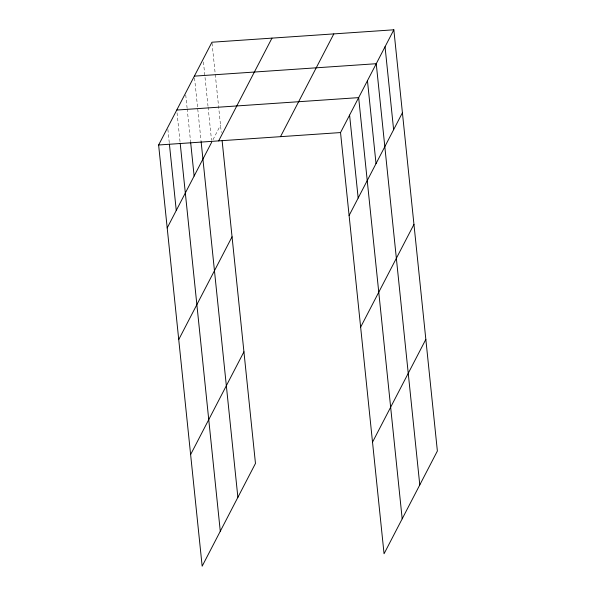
<?xml version="1.0" encoding="UTF-8"?>
<svg xmlns="http://www.w3.org/2000/svg" width="596" height="596" viewBox="0 0 596 596"><rect width="100%" height="100%" fill="white"/><g stroke="black" fill="none" stroke-linecap="round" stroke-linejoin="round"><path stroke-width="0.45" stroke-dasharray="2.98 2.23" d="M212.973 139.71L220.513 125.175M212.042 43.143L215.186 73.561M215.275 74.485L221.272 132.498M203.43 61.947L208.004 106.185M208.101 107.109L211.528 140.291M194.542 77.979L201.016 140.656M185.743 94.935L187.077 107.839M187.174 108.763L190.601 141.945M177.042 112.815L180.089 142.31M167.878 129.362L169.309 143.189"/><path stroke-width="0.89" d="M222.122 140.731L255.468 463.435L202.156 566.2L158.625 144.992L211.945 42.227L393.844 29.8L437.375 451.008L384.055 553.773L340.532 132.565L393.844 29.8M167.2 227.94L211.722 142.131M218.657 140.894L271.97 38.122M280.5 136.67L333.82 33.898M178.733 339.571L232.053 236.798M190.616 454.577L243.935 351.811M349.1 215.521L402.419 112.748M360.64 327.144L413.952 224.379M372.522 442.15L425.835 339.385M194.348 76.139L376.247 63.712L419.778 484.921M176.751 110.051L358.658 97.625L402.181 518.833M158.625 144.992L340.532 132.565M385.046 46.756L393.621 129.712M367.456 80.669L376.024 163.624M349.591 115.095L358.166 198.051M201.113 141.58L237.879 497.347M190.698 142.861L194.125 176.043M180.186 143.234L220.282 531.26M169.406 144.113L176.26 210.47"/></g></svg>
